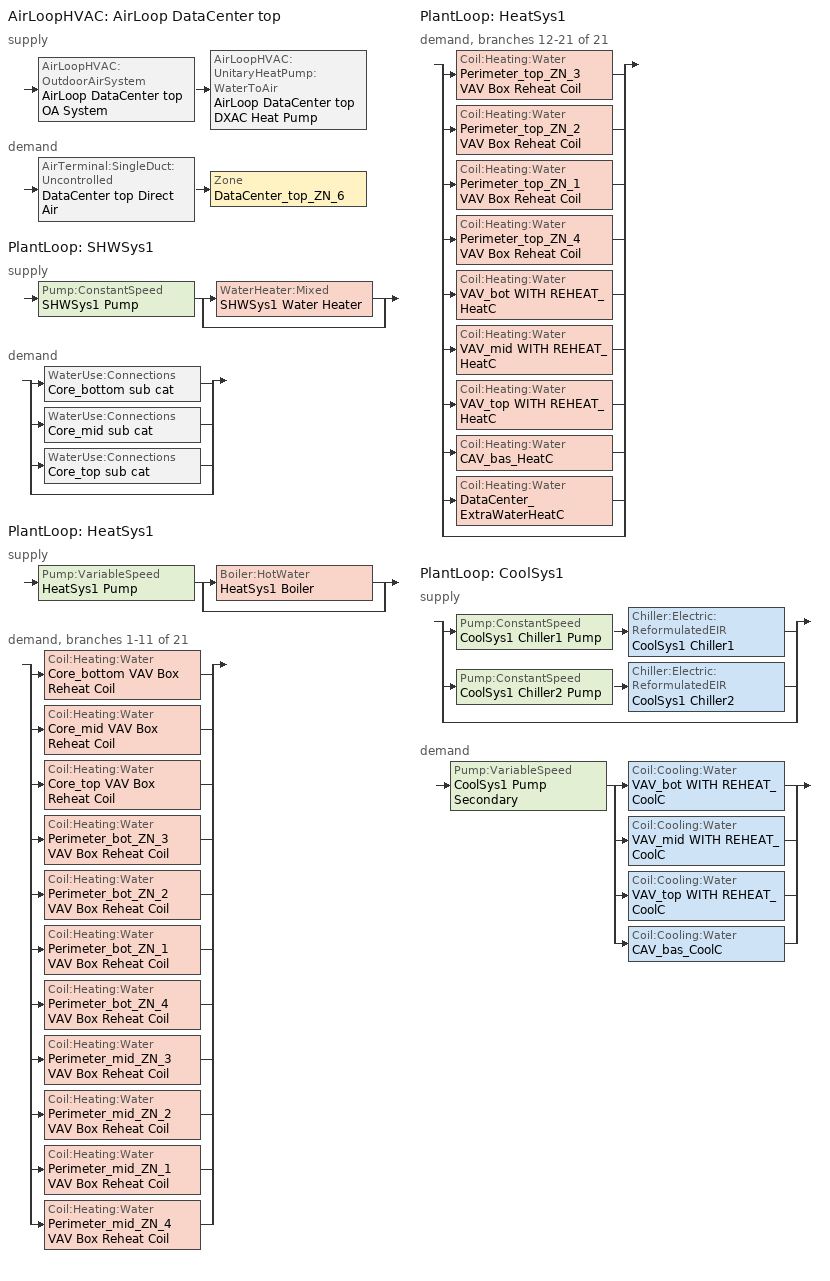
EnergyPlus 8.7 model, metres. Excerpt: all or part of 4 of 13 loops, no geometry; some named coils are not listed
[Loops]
AirLoopHVAC 'AirLoop DataCenter top'
 supply: AirLoopHVAC:OutdoorAirSystem 'AirLoop DataCenter top OA System' > AirLoopHVAC:UnitaryHeatPump:WaterToAir 'AirLoop DataCenter top DXAC Heat Pump'
 demand: AirTerminal:SingleDuct:Uncontrolled 'DataCenter top Direct Air' > Zone 'DataCenter_top_ZN_6'
PlantLoop 'SHWSys1'
 supply: Pump:ConstantSpeed 'SHWSys1 Pump' > split
  | WaterHeater:Mixed 'SHWSys1 Water Heater'
  | bypass
 demand: split
  | WaterUse:Connections 'Core_bottom sub cat'
  | WaterUse:Connections 'Core_mid sub cat'
  | WaterUse:Connections 'Core_top sub cat'
  | bypass
PlantLoop 'HeatSys1'
 supply: Pump:VariableSpeed 'HeatSys1 Pump' > split
  | Boiler:HotWater 'HeatSys1 Boiler'
  | bypass
 demand, branches 1-11 of 21: split
  | Coil:Heating:Water 'Core_bottom VAV Box Reheat Coil'
  | Coil:Heating:Water 'Core_mid VAV Box Reheat Coil'
  | Coil:Heating:Water 'Core_top VAV Box Reheat Coil'
  | Coil:Heating:Water 'Perimeter_bot_ZN_3 VAV Box Reheat Coil'
  | Coil:Heating:Water 'Perimeter_bot_ZN_2 VAV Box Reheat Coil'
  | Coil:Heating:Water 'Perimeter_bot_ZN_1 VAV Box Reheat Coil'
  | Coil:Heating:Water 'Perimeter_bot_ZN_4 VAV Box Reheat Coil'
  | Coil:Heating:Water 'Perimeter_mid_ZN_3 VAV Box Reheat Coil'
  | Coil:Heating:Water 'Perimeter_mid_ZN_2 VAV Box Reheat Coil'
  | Coil:Heating:Water 'Perimeter_mid_ZN_1 VAV Box Reheat Coil'
  | Coil:Heating:Water 'Perimeter_mid_ZN_4 VAV Box Reheat Coil'
PlantLoop 'HeatSys1'
 demand, branches 12-21 of 21: split
  | Coil:Heating:Water 'Perimeter_top_ZN_3 VAV Box Reheat Coil'
  | Coil:Heating:Water 'Perimeter_top_ZN_2 VAV Box Reheat Coil'
  | Coil:Heating:Water 'Perimeter_top_ZN_1 VAV Box Reheat Coil'
  | Coil:Heating:Water 'Perimeter_top_ZN_4 VAV Box Reheat Coil'
  | Coil:Heating:Water 'VAV_bot WITH REHEAT_HeatC'
  | Coil:Heating:Water 'VAV_mid WITH REHEAT_HeatC'
  | Coil:Heating:Water 'VAV_top WITH REHEAT_HeatC'
  | Coil:Heating:Water 'CAV_bas_HeatC'
  | Coil:Heating:Water 'DataCenter_ExtraWaterHeatC'
  | bypass
PlantLoop 'CoolSys1'
 supply: split
  | Pump:ConstantSpeed 'CoolSys1 Chiller1 Pump' > Chiller:Electric:ReformulatedEIR 'CoolSys1 Chiller1'
  | Pump:ConstantSpeed 'CoolSys1 Chiller2 Pump' > Chiller:Electric:ReformulatedEIR 'CoolSys1 Chiller2'
  | bypass
 demand: Pump:VariableSpeed 'CoolSys1 Pump Secondary' > split
  | Coil:Cooling:Water 'VAV_bot WITH REHEAT_CoolC'
  | Coil:Cooling:Water 'VAV_mid WITH REHEAT_CoolC'
  | Coil:Cooling:Water 'VAV_top WITH REHEAT_CoolC'
  | Coil:Cooling:Water 'CAV_bas_CoolC'
[EnergyManagementSystem:OutputVariable]
CoolSys1_LoopDmnd_Out: EMS Variable=CoolSys1_LoopDmnd; Type of Data in Variable=Averaged; Update Frequency=SystemTimestep
[EnergyManagementSystem:Program]
Cooling_dispatch_Values: IF  CoolSys1_LoopDmnd < -1481477; SET Chil1_Disptch = CoolSys1_LoopDmnd/2; SET Chil2_Disptch = CoolSys1_LoopDmnd/2; SET Control_IDX = 2; ELSEIF CoolSys1_LoopDmnd < 0; SET Chil1_Disptch =  CoolSys1_LoopDmnd; SET Chil2_Disptch = 0.0; SET Control_IDX = 1; ELSE; SET Chil1_Disptch = 0.0; SET Chil2_Disptch = 0.0; SET Control_IDX = 0; ENDIF
Init_Chiller_Capacity_Values: Set totChilCap = Chil1_Cap + Chil2_Cap
[EnergyManagementSystem:ProgramCallingManager]
Init_Cap: UserDefinedComponentModel; Init_Chiller_Capacity_Values
ChillerSysControl: UserDefinedComponentModel; Cooling_dispatch_Values
[EnergyManagementSystem:Actuator]
Name | Actuated Component Unique | Actuated Component Type | Actuated Component Control Type
Chiller2PumpStatus | COOLSYS1 CHILLER2 PUMP | Plant Component Pump:ConstantSpeed | On/Off Supervisory
Chiller2PumpFlow | COOLSYS1 CHILLER2 PUMP | Pump | Pump Mass Flow Rate
Chiller2Status | COOLSYS1 CHILLER2 | Plant Component Chiller:Electric:ReformulatedEIR | On/Off Supervisory
[EnergyManagementSystem:InternalVariable]
Name | Internal Data Index Key | Internal Data Type
CoolSys1_LoopDmnd | CoolSys1 Operation Scheme | Supply Side Current Demand Rate
Chil1_Cap | CoolSys1 Chiller1 | Chiller Nominal Capacity
Chil2_Cap | CoolSys1 Chiller2 | Chiller Nominal Capacity
Chiller2PumpDesignFlow | COOLSYS1 CHILLER2 PUMP | Pump Maximum Mass Flow Rate
[EnergyManagementSystem:TrendVariable] Number of Timesteps to be Logged=2
Name | EMS Variable
TrendOfChiller1 | Chiller1_Status
TrendOfChiller2 | Chiller2_Status
[Sizing:Zone]
DataCenter_top_ZN_6: Zone Cooling Design Supply Air Temperature Input Method=SupplyAirTemperature; Zone Cooling Design Supply Air Temperature {C}=12.8; Zone Heating Design Supply Air Temperature Input Method=SupplyAirTemperature; Zone Heating Design Supply Air Temperature {C}=40; Zone Cooling Design Supply Air Humidity Ratio {kgWater/kgDryAir}=0.0085; Zone Heating Design Supply Air Humidity Ratio {kgWater/kgDryAir}=0.008; Design Specification Outdoor Air Object=SZ DSOA DataCenter_top_ZN_6; Zone Heating Sizing Factor=0; Zone Cooling Sizing Factor=1.2; Cooling Design Air Flow Method=DesignDay; Cooling Design Air Flow Rate {m3/s}=0; Cooling Minimum Air Flow {m3/s}=0; Cooling Minimum Air Flow Fraction=0; Heating Design Air Flow Method=DesignDay; Heating Design Air Flow Rate {m3/s}=0
[DesignSpecification:OutdoorAir]
SZ DSOA DataCenter_top_ZN_6: Outdoor Air Method=Flow/Area; Outdoor Air Flow per Zone Floor Area {m3/s-m2}=0.000431773; Outdoor Air Flow per Zone {m3/s}=0
[Sizing:System]
AirLoop DataCenter top: Type of Load to Size On=Sensible; Design Outdoor Air Flow Rate {m3/s}=autosize; Central Heating Maximum System Air Flow Ratio=1; Preheat Design Temperature {C}=7; Preheat Design Humidity Ratio {kgWater/kgDryAir}=0.008; Precool Design Temperature {C}=12.8; Precool Design Humidity Ratio {kgWater/kgDryAir}=0.008; Central Cooling Design Supply Air Temperature {C}=12.8; Central Heating Design Supply Air Temperature {C}=40; Type of Zone Sum to Use=Coincident; 100% Outdoor Air in Cooling=No; 100% Outdoor Air in Heating=No; Central Cooling Design Supply Air Humidity Ratio {kgWater/kgDryAir}=0.0085; Central Heating Design Supply Air Humidity Ratio {kgWater/kgDryAir}=0.008; Cooling Supply Air Flow Rate Method=DesignDay; Cooling Supply Air Flow Rate {m3/s}=0; Heating Supply Air Flow Rate Method=DesignDay; Heating Supply Air Flow Rate {m3/s}=0; System Outdoor Air Method=ZoneSum; Zone Maximum Outdoor Air Fraction=1; Cooling Design Capacity Method=CoolingDesignCapacity; Cooling Design Capacity {W}=autosize; Heating Design Capacity Method=HeatingDesignCapacity; Heating Design Capacity {W}=autosize; Central Cooling Capacity Control Method=OnOff
[Sizing:Plant]
Name | Loop Type | Design Loop Exit Temperature {C} | Loop Design Temperature Difference {deltaC}
SHWSys1 | Heating | 60 | 5
HeatSys1 | Heating | 82 | 11
CoolSys1 | Cooling | 6.67 | 5.6
[PlantLoop] Fluid Type=WATER; Maximum Loop Flow Rate {m3/s}=AUTOSIZE; Minimum Loop Flow Rate {m3/s}=0
Name | Plant Equipment Operation Scheme | Maximum Loop Temperature {C} | Minimum Loop Temperature {C} | Plant Loop Volume {m3} | Load Distribution Scheme | Common Pipe Simulation
SHWSys1 | SHWSys1 Loop Operation Scheme List | 60 | 10 | AUTOSIZE | Optimal
HeatSys1 | HeatSys1 Loop Operation Scheme List | 100 | 10 | AUTOSIZE | Optimal
CoolSys1 | CoolSys1 Loop Operation Scheme List | 98 | 1 | autocalculate | UniformLoad | TwoWayCommonPipe
[PlantEquipmentOperationSchemes]
Name | Control Scheme 1 | Control Scheme 1 Schedule
SHWSys1 Loop Operation Scheme List | SHWSys1 Operation Scheme | PlantOnSched
HeatSys1 Loop Operation Scheme List | HeatSys1 Operation Scheme | PlantOnSched
CoolSys1 Loop Operation Scheme List | CoolSys1 Operation Scheme | ALWAYS_ON
[PlantEquipmentOperation:HeatingLoad] Load Range 1 Lower Limit {W}=0; Load Range 1 Upper Limit {W}=1000000000000000
Name | Range 1 Equipment List
SHWSys1 Operation Scheme | SHWSys1 Equipment List
HeatSys1 Operation Scheme | HeatSys1 Equipment List
[PlantEquipmentList]
SHWSys1 Equipment List: SHWSys1 Water Heater
HeatSys1 Equipment List: HeatSys1 Boiler
[AirLoopHVAC]
AirLoop DataCenter top: Design Supply Air Flow Rate {m3/s}=autosize
[SetpointManager:SingleZone:Reheat]
DataCenter_top_ZN_6 SupAirTemp Manager: Control Variable=Temperature; Minimum Supply Air Temperature {C}=10; Maximum Supply Air Temperature {C}=50; Control Zone=DataCenter_top_ZN_6; Setpoint Node or NodeList=AirLoop DataCenter top Supply Air Outlet
[SetpointManager:Scheduled] Control Variable=Temperature
Name | Schedule | Setpoint Node or NodeList
SHWSys1 Loop Setpoint Manager | SHWSys1-Loop-Temp-Schedule | SHWSys1 Supply Outlet Node
HeatSys1 Loop Setpoint Manager | HW-Loop-Temp-Schedule | HeatSys1 Supply Outlet Node
CoolSys1 Loop Setpoint Manager | CW-Loop-Temp-Schedule | CoolSys1 Supply Outlet Node
CoolSys1 Loop Plant Demand Inlet Setpoint Manager | CW-Loop-Temp-Schedule | CoolSys1 Demand Inlet Node
HeatSys1 Boiler Setpoint Manager | HW-Loop-Temp-Schedule | HeatSys1 Supply Equipment Outlet Node
[SetpointManager:MixedAir]
DataCenter top OAMixed Air Temp Manager: Control Variable=Temperature; Setpoint Node or NodeList=DataCenter top Mixed Air Outlet
[Controller:OutdoorAir]
AirLoop DataCenter top OA Controller: Minimum Outdoor Air Flow Rate {m3/s}=0; Maximum Outdoor Air Flow Rate {m3/s}=autosize; Economizer Control Type=NoEconomizer; Economizer Control Action Type=ModulateFlow; Lockout Type=NoLockout; Minimum Limit Type=FixedMinimum; Minimum Outdoor Air Schedule=MinOA_Sched
[Zone equipment]
DataCenter_top_ZN_6: DataCenter top Direct Air
[AirTerminal:SingleDuct:Uncontrolled]
DataCenter top Direct Air: Availability Schedule=Always_On; Maximum Air Flow Rate {m3/s}=autosize
[ZoneControl:Thermostat]
DataCenter top Thermostat: Zone or ZoneList=DataCenter_top_ZN_6; Control Type Schedule=Dual Zone Control Type Sched; Control 1=DataCenter Cooling Setpoints Dual SP Control
[ThermostatSetpoint:DualSetpoint]
DataCenter Cooling Setpoints Dual SP Control: Heating Setpoint Temperature Schedule=HTGSETP_DC_SCH; Cooling Setpoint Temperature Schedule=CLGSETP_DC_SCH
[Boiler:HotWater]
HeatSys1 Boiler: Fuel Type=NATURALGAS; Nominal Capacity {W}=860703; Nominal Thermal Efficiency=0.8125; Efficiency Curve Temperature Evaluation Variable=LeavingBoiler; Normalized Boiler Efficiency Curve=HeatSys1 Boiler Efficiency Curve; Design Water Outlet Temperature {C}=81; Design Water Flow Rate {m3/s}=AUTOSIZE; Minimum Part Load Ratio=0; Maximum Part Load Ratio=1.2; Optimum Part Load Ratio=1; Water Outlet Upper Temperature Limit {C}=95; Boiler Flow Mode=LeavingSetpointModulated
[Chiller:Electric:ReformulatedEIR] Reference Capacity {W}=1.48148e+06; Reference COP {W/W}=6.28; Reference Leaving Chilled Water Temperature {C}=6.67; Reference Leaving Condenser Water Temperature {C}=34.4444; Reference Chilled Water Flow Rate {m3/s}=0.062575; Reference Condenser Water Flow Rate {m3/s}=AutoSize; Cooling Capacity Function of Temperature Curve=WC_CENT_2010_PB_CAPFT; Electric Input to Cooling Output Ratio Function of Temperature Curve=WC_CENT_2010_PB_EIRFT; Electric Input to Cooling Output Ratio Function of Part Load Ratio Curve Type=LeavingCondenserWaterTemperature; Electric Input to Cooling Output Ratio Function of Part Load Ratio Curve=WC_CENT_300to600_2010_PB_EIRFPLR; Minimum Part Load Ratio=0.1; Maximum Part Load Ratio=1; Optimum Part Load Ratio=1; Minimum Unloading Ratio=0.1; Leaving Chilled Water Lower Temperature Limit {C}=5; Chiller Flow Mode Type=ConstantFlow; Design Heat Recovery Water Flow Rate {m3/s}=0
CoolSys1 Chiller1; CoolSys1 Chiller2
[WaterHeater:Mixed]
SHWSys1 Water Heater: Tank Volume {m3}=1.135624; Setpoint Temperature Schedule=SHWSys1 Water Heater Setpoint Temperature Schedule; Deadband Temperature Difference {deltaC}=2; Maximum Temperature Limit {C}=82.2222; Heater Control Type=Cycle; Heater Maximum Capacity {W}=87921.32; Heater Fuel Type=NATURALGAS; Heater Thermal Efficiency=0.803989; Off Cycle Parasitic Fuel Consumption Rate {W}=2771; Off Cycle Parasitic Fuel Type=NATURALGAS; Off Cycle Parasitic Heat Fraction to Tank=0.8; On Cycle Parasitic Fuel Consumption Rate {W}=2771; On Cycle Parasitic Fuel Type=NATURALGAS; Ambient Temperature Indicator=zone; Ambient Temperature Zone=BASEMENT; Off Cycle Loss Coefficient to Ambient Temperature {W/K}=11.2541; On Cycle Loss Coefficient to Ambient Temperature {W/K}=11.2541; Use Side Effectiveness=1; Source Side Effectiveness=1; Use Side Design Flow Rate {m3/s}=AUTOSIZE; Source Side Design Flow Rate {m3/s}=AUTOSIZE; Indirect Water Heating Recovery Time {hr}=1.5
[Pump:ConstantSpeed] Design Flow Rate {m3/s}=AUTOSIZE; Design Power Consumption {W}=AUTOSIZE; Fraction of Motor Inefficiencies to Fluid Stream=0; Pump Control Type=Intermittent
Name | Design Pump Head {Pa} | Motor Efficiency
SHWSys1 Pump | 29891 | 0.3
CoolSys1 Chiller1 Pump; CoolSys1 Chiller2 Pump | 44761.3 | 0.9
[Pump:VariableSpeed] Motor Efficiency=0.9; Fraction of Motor Inefficiencies to Fluid Stream=0; Coefficient 1 of the Part Load Performance Curve=0; Design Minimum Flow Rate {m3/s}=0; Pump Control Type=Intermittent
Name | Design Maximum Flow Rate {m3/s} | Design Pump Head {Pa} | Design Power Consumption {W} | Coefficient 2 of the Part Load Performance Curve | Coefficient 3 of the Part Load Performance Curve | Coefficient 4 of the Part Load Performance Curve
HeatSys1 Pump | AUTOSIZE | 179352 | AUTOSIZE | 1 | 0 | 0
CoolSys1 Pump Secondary | autosize | 134284 | autosize | 0.0205 | 0.4101 | 0.5753
[Coil:Heating:Water] Availability Schedule=ALWAYS_ON; U-Factor Times Area Value {W/K}=AUTOSIZE; Maximum Water Flow Rate {m3/s}=AUTOSIZE; Performance Input Method=UFactorTimesAreaAndDesignWaterFlowRate; Rated Capacity {W}=AUTOSIZE; Rated Inlet Water Temperature {C}=82.2; Rated Inlet Air Temperature {C}=12.8; Rated Outlet Water Temperature {C}=71.1; Rated Outlet Air Temperature {C}=40
Core_bottom VAV Box Reheat Coil; Core_mid VAV Box Reheat Coil; Core_top VAV Box Reheat Coil; Perimeter_bot_ZN_3 VAV Box Reheat Coil; Perimeter_bot_ZN_2 VAV Box Reheat Coil; Perimeter_bot_ZN_1 VAV Box Reheat Coil; Perimeter_bot_ZN_4 VAV Box Reheat Coil; Perimeter_mid_ZN_3 VAV Box Reheat Coil; Perimeter_mid_ZN_2 VAV Box Reheat Coil; Perimeter_mid_ZN_1 VAV Box Reheat Coil; Perimeter_mid_ZN_4 VAV Box Reheat Coil; Perimeter_top_ZN_3 VAV Box Reheat Coil; Perimeter_top_ZN_2 VAV Box Reheat Coil; Perimeter_top_ZN_1 VAV Box Reheat Coil; Perimeter_top_ZN_4 VAV Box Reheat Coil
[Coil:Heating:Electric]
Heat Pump DX Supp Heating Coil AirLoop DataCenter top: Availability Schedule=ALWAYS_OFF; Efficiency=1; Nominal Capacity {W}=autosize
[AirLoopHVAC:UnitaryHeatPump:WaterToAir]
AirLoop DataCenter top DXAC Heat Pump: Availability Schedule=Always_On; Supply Air Flow Rate {m3/s}=autosize; Controlling Zone or Thermostat Location=DataCenter_top_ZN_6; Supply Air Fan=DataCenter top Supply Fan; Heating Coil=Heat Pump HEATING Mode AirLoop DataCenter top; Heating Convergence=0.001; Cooling Coil=Heat Pump Cooling Mode AirLoop DataCenter top; Cooling Convergence=0.001; Maximum Cycling Rate {cycles/hr}=2.5; Heat Pump Time Constant {s}=60; Fraction of On-Cycle Power Use=0.01; Heat Pump Fan Delay Time {s}=60; Supplemental Heating Coil=Heat Pump DX Supp Heating Coil AirLoop DataCenter top; Maximum Supply Air Temperature from Supplemental Heater {C}=50; Fan Placement=BlowThrough; Supply Air Fan Operating Mode Schedule=SupplyFanSch
[Fan:OnOff]
DataCenter top Supply Fan: Availability Schedule=Always_On; Fan Total Efficiency=0.55575; Pressure Rise {Pa}=622.5; Maximum Flow Rate {m3/s}=autosize; Motor Efficiency=0.855; Motor In Airstream Fraction=1
[WaterUse:Equipment] Peak Flow Rate {m3/s}=3.66667e-05; Flow Rate Fraction Schedule=BLDG_SWH_SCH
Name | Target Temperature Schedule | Hot Water Supply Temperature Schedule | Zone | Sensible Fraction Schedule | Latent Fraction Schedule
Core_bottom sub cat | Core_bottom sub cat Temp Sched | Core_bottom sub catHot Supply Temp Sched | Core_bottom | Core_bottom sub cat Sensible fract sched | Core_bottom sub cat Latent fract sched
Core_mid sub cat | Core_mid sub cat Temp Sched | Core_mid sub catHot Supply Temp Sched | Core_mid | Core_mid sub cat Sensible fract sched | Core_mid sub cat Latent fract sched
Core_top sub cat | Core_top sub cat Temp Sched | Core_top sub catHot Supply Temp Sched | Core_top | Core_top sub cat Sensible fract sched | Core_top sub cat Latent fract sched
[WaterUse:Connections]
Name | Water Use Equipment 1
Core_bottom sub cat | Core_bottom sub cat
Core_mid sub cat | Core_mid sub cat
Core_top sub cat | Core_top sub cat
[EnergyManagementSystem:Sensor]
Name | Output:Variable or Output:Meter Index Key | Output:Variable or Output:Meter
Chiller1_Status | CoolSys1 Chiller1 | Chiller Electric Power
Chiller2_Status | CoolSys1 Chiller2 | Chiller Electric Power
BoilerPLR | HeatSys1 Boiler | Boiler Part Load Ratio
ChillerPlantDemandLoad | CoolSys1 | Plant Supply Side Cooling Demand Rate
[PlantEquipmentOperation:UserDefined]
CoolSys1 Operation Scheme: Main Model Program Calling Manager=ChillerSysControl; Initialization Program Calling Manager=Init_Cap; Equipment 1=CoolSys1 Chiller1; Equipment 2=CoolSys1 Chiller2
[Schedule:Compact]
ALWAYS_ON; PlantOnSched; MinOA_Sched; SupplyFanSch: Through: 12/31, For: AllDays, Until: 24:00, 1
ALWAYS_OFF: Through: 12/31, For: AllDays, Until: 24:00, 0
BLDG_SWH_SCH: Through: 12/31, For: Weekdays SummerDesignDay, Until: 05:00, 0, Until: 06:00, 0, Until: 07:00, 0.07, Until: 08:00, 0.19, Until: 09:00, 0.35, Until: 10:00, 0.38, Until: 11:00, 0.39, Until: 12:00, 0.47, Until: 13:00, 0.57, Until: 14:00, 0.54, Until: 15:00, 0.34, Until: 16:00, 0.33, Until: 17:00, 0.44, Until: 18:00, 0.26, Until: 19:00, 0.21, Until: 20:00, 0.15, Until: 21:00, 0.17, Until: 22:00, 0.08, Until: 24:00, 0.05, For: Saturday WinterDesignDay, Until: 05:00, 0, Until: 06:00, 0, Until: 07:00, 0.07, Until: 08:00, 0.11, Until: 09:00, 0.15, Until: 10:00, 0.21, Until: 11:00, 0.19, Until: 12:00, 0.23, Until: 13:00, 0.2, Until: 14:00, 0.19, Until: 15:00, 0.15, Until: 16:00, 0.13, Until: 17:00, 0.14, Until: 21:00, 0.07, Until: 22:00, 0.09, Until: 24:00, 0.05, For: Sunday Holidays AllOtherDays, Until: 06:00, 0, Until: 07:00, 0.07, Until: 11:00, 0.04, Until: 13:00, 0.06, Until: 14:00, 0.09, Until: 15:00, 0.06, Until: 21:00, 0.04, Until: 22:00, 0.07, Until: 24:00, 0.04
Dual Zone Control Type Sched: Through: 12/31, For: AllDays, Until: 24:00, 4
CW-Loop-Temp-Schedule: Through: 12/31, For: AllDays, Until: 24:00, 6.7
HW-Loop-Temp-Schedule: Through: 12/31, For: AllDays, Until: 24:00, 82
Core_bottom sub cat Latent fract sched; Core_mid sub cat Latent fract sched; Core_top sub cat Latent fract sched: Through: 12/31, For: AllDays, Until: 24:00, 0.05
Core_bottom sub cat Sensible fract sched; Core_mid sub cat Sensible fract sched; Core_top sub cat Sensible fract sched: Through: 12/31, For: AllDays, Until: 24:00, 0.2
Core_bottom sub cat Temp Sched; Core_mid sub cat Temp Sched; Core_top sub cat Temp Sched; SHWSys1-Loop-Temp-Schedule; SHWSys1 Water Heater Setpoint Temperature Schedule: Through: 12/31, For: AllDays, Until: 24:00, 60
Core_bottom sub catHot Supply Temp Sched; Core_mid sub catHot Supply Temp Sched; Core_top sub catHot Supply Temp Sched: Through: 12/31, For: AllDays, Until: 24:00, 55
CLGSETP_DC_SCH: THROUGH: 12/31, FOR SummerDesignDay, UNTIL: 24:00, 27, FOR WinterDesignDay, UNTIL: 24:00, 27, FOR:AllOtherDays, UNTIL: 24:00, 27
HTGSETP_DC_SCH: THROUGH: 12/31, FOR:AllDays, UNTIL: 24:00, 18
[Curve:Biquadratic] Minimum Value of x=5; Maximum Value of x=10; Minimum Value of y=17.78; Maximum Value of y=46.11
Name | Coefficient1 Constant | Coefficient2 x | Coefficient3 x**2 | Coefficient4 y | Coefficient5 y**2 | Coefficient6 x*y
WC_Cent_2010_PB_CAPFT | 0.536234 | 0.005581 | -0.0013654 | 0.0488966 | -0.0012018 | 0.0010523
WC_Cent_2010_PB_EIRFT | 1.08218 | 0.0042977 | -0.0013182 | -0.0260781 | 0.0008256 | -0.0006013
[Curve:Bicubic]
WC_Cent_300TO600_2010_PB_EIRFPLR: Coefficient1 Constant=-0.136053; Coefficient2 x=0.0086427; Coefficient3 x**2=3.85558e-06; Coefficient4 y=1.02403; Coefficient5 y**2=0.0604744; Coefficient6 x*y=-0.00894786; Coefficient7 x**3=0; Coefficient8 y**3=0.057066; Coefficient9 x**2*y=0; Coefficient10 x*y**2=0; Minimum Value of x=31.13; Maximum Value of x=36.52; Minimum Value of y=0.19; Maximum Value of y=1.03
[Curve:Quadratic]
HeatSys1 Boiler Efficiency Curve: Coefficient1 Constant=1; Coefficient2 x=0; Coefficient3 x**2=0; Minimum Value of x=0; Maximum Value of x=1
